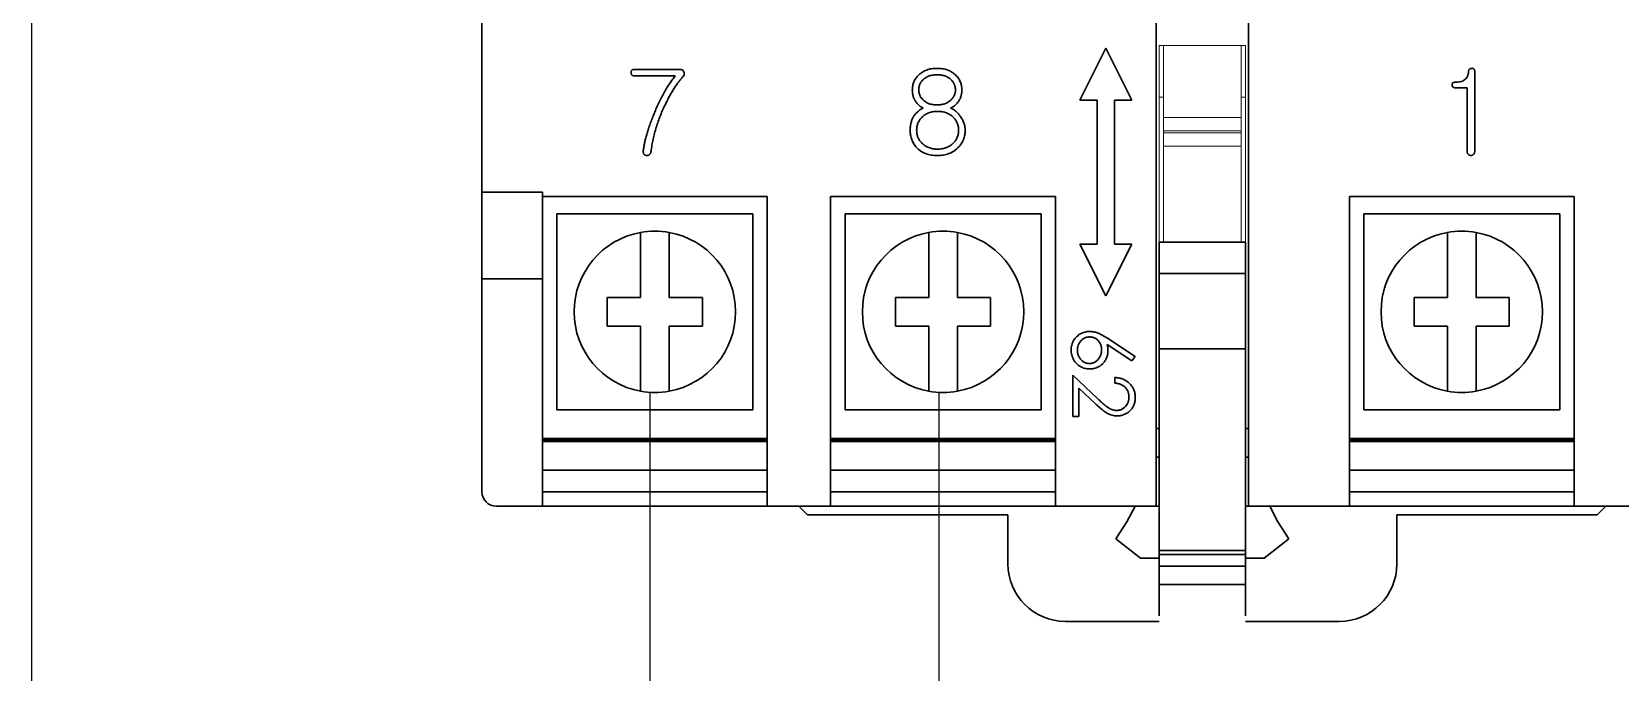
# Model space of a CAD drawing. Header units: millimetres. Extents: x 29 to 409, y 30 to 301.
# Drawn here: x 285.51 to 316.76, y 158.76 to 171.37 of the extents above; entities that cross this region are included whole.
import ezdxf

# ---------------------------------------------------------------- set-up
doc = ezdxf.new("R2010")
doc.units = ezdxf.units.MM
doc.layers.add('Z_OM_OUTLINE', color=7, linetype='Continuous', lineweight=30)
doc.layers.add('Z_OM_THIN_LINE', color=2, linetype='Continuous', lineweight=13)

msp = doc.modelspace()

# ---------------------------------------------------------------- linework, layer by layer
for p, q in [((285.509, 149.516), (285.509, 211.742)), ((297.677, 124.466), (297.677, 164.265)), ((303.363, 152.011), (303.363, 164.265))]:
    msp.add_line(p, q)
at = {"layer": 'Z_OM_OUTLINE'}
for p, q in [((294.366, 168.207), (294.366, 179.321)), ((307.634, 174.9), (307.634, 162.594)), ((309.448, 162.594), (309.448, 174.9)), ((306.642, 171.042), (306.131, 170.022)), ((307.152, 170.022), (306.642, 171.042)), ((298.257, 170.626), (297.365, 170.626)), ((297.365, 170.499), (298.171, 170.499)), ((313.9, 169.013), (313.9, 170.592)), ((306.131, 170.022), (306.471, 170.022)), ((306.471, 170.022), (306.471, 167.187)), ((306.812, 167.187), (306.812, 170.022)), ((306.812, 170.022), (307.152, 170.022)), ((313.509, 170.266), (313.751, 170.266)), ((313.751, 170.266), (313.751, 169.016)), ((294.366, 168.207), (294.366, 166.506)), ((295.557, 168.207), (294.366, 168.207)), ((295.557, 166.506), (295.557, 168.207)), ((299.979, 168.122), (295.557, 168.122)), ((299.979, 162.594), (299.979, 168.122)), ((305.649, 168.122), (301.227, 168.122)), ((301.227, 168.122), (301.227, 162.594)), ((305.649, 162.594), (305.649, 168.122)), ((315.855, 168.122), (311.433, 168.122)), ((311.433, 168.122), (311.433, 162.594)), ((315.855, 162.594), (315.855, 168.122)), ((295.841, 167.782), (295.841, 163.927)), ((295.841, 167.782), (299.697, 167.782)), ((299.697, 167.782), (299.697, 163.927)), ((301.511, 167.782), (301.511, 163.927)), ((301.511, 167.782), (305.367, 167.782)), ((305.367, 167.782), (305.367, 163.927)), ((311.716, 167.782), (311.716, 163.927)), ((311.716, 167.782), (315.572, 167.782)), ((315.572, 167.782), (315.572, 163.927)), ((309.392, 167.228), (307.691, 167.228)), ((307.691, 166.607), (307.691, 167.228)), ((309.392, 166.607), (309.392, 167.228)), ((306.131, 167.187), (306.642, 166.166)), ((306.471, 167.187), (306.131, 167.187)), ((306.642, 166.166), (307.152, 167.187)), ((307.152, 167.187), (306.812, 167.187)), ((297.486, 166.835), (297.486, 166.138)), ((298.053, 166.138), (298.053, 166.835)), ((303.156, 166.835), (303.156, 166.138)), ((303.723, 166.138), (303.723, 166.835)), ((307.691, 166.607), (309.392, 166.607)), ((307.691, 165.128), (307.691, 166.607)), ((309.392, 165.128), (309.392, 166.607)), ((313.361, 166.835), (313.361, 166.138)), ((313.928, 166.138), (313.928, 166.835)), ((294.366, 166.506), (295.557, 166.506)), ((294.366, 162.594), (294.366, 166.506)), ((295.557, 166.506), (295.557, 162.594)), ((296.833, 166.138), (296.833, 165.571)), ((297.486, 166.138), (296.833, 166.138)), ((298.705, 166.138), (298.053, 166.138)), ((298.705, 165.571), (298.705, 166.138)), ((303.156, 166.138), (302.503, 166.138)), ((302.503, 166.138), (302.503, 165.571)), ((304.375, 166.138), (303.723, 166.138)), ((304.375, 165.571), (304.375, 166.138)), ((312.708, 166.138), (312.708, 165.571)), ((313.361, 166.138), (312.708, 166.138)), ((314.58, 166.138), (313.928, 166.138)), ((314.58, 165.571), (314.58, 166.138)), ((296.833, 165.571), (297.486, 165.571)), ((297.486, 165.571), (297.486, 164.874)), ((298.053, 165.571), (298.705, 165.571)), ((298.053, 164.874), (298.053, 165.571)), ((302.503, 165.571), (303.156, 165.571)), ((303.156, 165.571), (303.156, 164.874)), ((303.723, 165.571), (304.375, 165.571)), ((303.723, 164.874), (303.723, 165.571)), ((306.673, 165.333), (307.22, 164.974)), ((312.708, 165.571), (313.361, 165.571)), ((313.361, 165.571), (313.361, 164.874)), ((313.928, 165.571), (314.58, 165.571)), ((313.928, 164.874), (313.928, 165.571)), ((307.155, 164.891), (306.67, 165.209)), ((307.691, 165.128), (309.392, 165.128)), ((307.691, 161.726), (307.691, 165.128)), ((309.392, 161.726), (309.392, 165.128)), ((307.22, 164.974), (307.155, 164.891)), ((305.99, 163.79), (305.99, 164.605)), ((305.99, 164.605), (306.486, 164.14)), ((306.82, 164.451), (306.82, 164.559)), ((306.433, 164.048), (306.113, 164.348)), ((306.113, 164.348), (306.113, 163.79)), ((295.841, 163.927), (299.697, 163.927)), ((301.511, 163.927), (305.367, 163.927)), ((306.113, 163.79), (305.99, 163.79)), ((311.716, 163.927), (315.572, 163.927)), ((307.691, 163.558), (307.634, 163.558)), ((309.448, 163.558), (309.392, 163.558)), ((299.979, 163.36), (295.557, 163.36)), ((299.979, 163.331), (295.557, 163.331)), ((299.979, 163.303), (295.557, 163.303)), ((305.649, 163.361), (301.227, 163.361)), ((305.649, 163.331), (301.227, 163.331)), ((305.649, 163.303), (301.227, 163.303)), ((315.855, 163.361), (311.433, 163.361)), ((315.855, 163.331), (311.433, 163.331)), ((315.855, 163.303), (311.433, 163.303)), ((307.691, 162.991), (307.634, 162.991)), ((309.448, 162.991), (309.392, 162.991)), ((294.366, 162.311), (294.366, 162.594)), ((295.557, 162.736), (299.979, 162.736)), ((295.557, 162.594), (295.557, 162.027)), ((299.979, 162.027), (299.979, 162.594)), ((301.227, 162.736), (305.649, 162.736)), ((301.227, 162.594), (301.227, 162.027)), ((305.649, 162.027), (305.649, 162.594)), ((307.634, 162.594), (307.634, 162.027)), ((309.448, 162.027), (309.448, 162.594)), ((311.433, 162.736), (315.855, 162.736)), ((311.433, 162.594), (311.433, 162.027)), ((315.855, 162.027), (315.855, 162.594)), ((295.557, 162.311), (299.979, 162.311)), ((301.227, 162.311), (305.649, 162.311)), ((311.433, 162.311), (315.855, 162.311)), ((295.557, 162.027), (294.65, 162.027)), ((295.557, 162.027), (299.979, 162.027)), ((301.227, 162.027), (299.979, 162.027)), ((300.603, 162.027), (300.773, 161.857)), ((301.227, 162.027), (305.649, 162.027)), ((307.634, 162.027), (305.649, 162.027)), ((307.634, 162.027), (307.691, 162.027)), ((309.392, 162.027), (309.448, 162.027)), ((311.433, 162.027), (309.448, 162.027)), ((311.433, 162.027), (315.855, 162.027)), ((317.103, 162.027), (315.855, 162.027)), ((316.309, 161.857), (316.479, 162.027)), ((304.714, 161.857), (300.773, 161.857)), ((304.714, 160.893), (304.714, 161.857)), ((307.691, 161.158), (307.691, 161.726)), ((309.392, 161.726), (309.392, 161.158)), ((316.309, 161.857), (312.368, 161.857)), ((312.368, 161.857), (312.368, 160.893)), ((307.322, 161.007), (306.84, 161.385)), ((309.76, 161.007), (310.242, 161.385)), ((307.322, 161.007), (307.691, 161.007)), ((307.691, 161.155), (307.691, 161.158)), ((307.691, 161.155), (309.392, 161.155)), ((307.691, 161.077), (307.691, 161.155)), ((307.691, 161.077), (309.392, 161.077)), ((307.691, 160.849), (307.691, 161.077)), ((309.392, 161.155), (309.392, 161.158)), ((309.392, 161.077), (309.392, 161.155)), ((309.392, 160.849), (309.392, 161.077)), ((309.392, 161.007), (309.76, 161.007)), ((307.691, 160.849), (309.392, 160.849)), ((307.691, 160.488), (307.691, 160.849)), ((309.392, 160.488), (309.392, 160.849)), ((307.691, 160.488), (309.392, 160.488)), ((307.691, 160.287), (307.691, 160.488)), ((309.392, 160.287), (309.392, 160.488)), ((307.691, 159.866), (307.691, 160.287)), ((309.392, 160.287), (309.392, 159.866)), ((307.691, 159.759), (305.848, 159.759)), ((311.234, 159.759), (309.392, 159.759))]:
    msp.add_line(p, q, dxfattribs=at)
at = {"layer": 'Z_OM_OUTLINE', "flags": 128}
for points in [[(306.84, 161.385), (307.057, 161.719), (307.216, 162.027)], [(310.242, 161.385), (310.025, 161.719), (309.866, 162.027)]]:
    msp.add_lwpolyline(points, dxfattribs=at)
at = {"layer": 'Z_OM_OUTLINE'}
for centre, radius, start, end in [((297.769, 165.854), 1.588, 100.2866, 259.7134), ((297.769, 165.854), 1.588, 79.7134, 100.2866), ((297.769, 165.854), 1.588, 280.2866, 79.7134), ((303.439, 165.854), 1.588, 100.2866, 259.7134), ((303.439, 165.854), 1.588, 79.7134, 100.2866), ((303.439, 165.854), 1.588, 280.2866, 79.7134), ((313.644, 165.854), 1.588, 100.2866, 259.7134), ((313.644, 165.854), 1.588, 79.7134, 100.2866), ((313.644, 165.854), 1.588, 280.2866, 79.7134), ((297.769, 165.854), 1.588, 259.7134, 280.2866), ((303.439, 165.854), 1.588, 259.7134, 280.2866), ((313.644, 165.854), 1.588, 259.7134, 280.2866), ((294.65, 162.311), 0.284, 180, 270), ((305.848, 160.893), 1.134, 180, 270), ((311.234, 160.893), 1.134, 270, 0)]:
    msp.add_arc(centre, radius, start, end, dxfattribs=at)
for points, knots in [([(303.321, 170.647), (303.303, 170.647), (303.266, 170.647), (303.214, 170.64), (303.164, 170.63), (303.117, 170.615), (303.072, 170.597), (303.031, 170.574), (302.992, 170.547), (302.968, 170.526), (302.957, 170.515)], [0, 0, 0, 0, 0.139237, 0.271834, 0.399458, 0.523325, 0.643566, 0.762132, 0.880701, 1, 1, 1, 1]), ([(303.685, 170.516), (303.673, 170.527), (303.65, 170.547), (303.611, 170.574), (303.57, 170.597), (303.525, 170.616), (303.478, 170.63), (303.428, 170.64), (303.375, 170.647), (303.339, 170.647), (303.321, 170.647)], [0, 0, 0, 0, 0.118929, 0.236988, 0.355729, 0.476147, 0.599952, 0.727765, 0.860557, 1, 1, 1, 1]), ([(313.841, 170.647), (313.832, 170.647), (313.816, 170.645), (313.796, 170.635), (313.782, 170.617), (313.781, 170.603), (313.78, 170.595)], [0, 0, 0, 0, 0.289521, 0.525828, 0.748892, 1, 1, 1, 1]), ([(313.9, 170.592), (313.899, 170.596), (313.899, 170.605), (313.896, 170.617), (313.892, 170.627), (313.885, 170.635), (313.877, 170.641), (313.866, 170.645), (313.854, 170.648), (313.846, 170.648), (313.841, 170.647)], [0, 0, 0, 0, 0.14554, 0.272646, 0.389851, 0.498221, 0.607282, 0.724967, 0.854805, 1, 1, 1, 1]), ([(297.365, 170.626), (297.36, 170.626), (297.35, 170.626), (297.337, 170.623), (297.326, 170.618), (297.317, 170.611), (297.31, 170.602), (297.305, 170.591), (297.302, 170.578), (297.302, 170.569), (297.302, 170.564)], [0, 0, 0, 0, 0.146872, 0.274046, 0.392094, 0.501517, 0.610941, 0.726033, 0.856377, 1, 1, 1, 1]), ([(297.302, 170.564), (297.302, 170.559), (297.302, 170.549), (297.305, 170.536), (297.31, 170.524), (297.318, 170.515), (297.327, 170.507), (297.338, 170.503), (297.351, 170.5), (297.36, 170.499), (297.365, 170.499)], [0, 0, 0, 0, 0.146952, 0.274546, 0.393011, 0.502052, 0.613079, 0.728635, 0.856229, 1, 1, 1, 1]), ([(298.171, 170.499), (298.151, 170.474), (298.11, 170.422), (298.053, 170.339), (297.997, 170.251), (297.942, 170.157), (297.89, 170.058), (297.839, 169.953), (297.789, 169.843), (297.758, 169.767), (297.742, 169.728)], [0, 0, 0, 0, 0.109394, 0.223035, 0.340932, 0.463483, 0.590172, 0.721843, 0.858474, 1, 1, 1, 1]), ([(297.983, 169.953), (297.997, 169.981), (298.025, 170.037), (298.067, 170.117), (298.11, 170.191), (298.152, 170.26), (298.195, 170.324), (298.237, 170.383), (298.278, 170.436), (298.307, 170.469), (298.321, 170.485)], [0, 0, 0, 0, 0.1506805, 0.2939173, 0.4298201, 0.5582427, 0.6788683, 0.7930208, 0.8997366, 1, 1, 1, 1]), ([(298.341, 170.579), (298.336, 170.586), (298.329, 170.601), (298.309, 170.616), (298.284, 170.625), (298.267, 170.626), (298.257, 170.626)], [0, 0, 0, 0, 0.245729, 0.47855, 0.723821, 1, 1, 1, 1]), ([(298.321, 170.485), (298.327, 170.492), (298.338, 170.506), (298.348, 170.531), (298.349, 170.556), (298.343, 170.571), (298.341, 170.579)], [0, 0, 0, 0, 0.281152, 0.527085, 0.760284, 1, 1, 1, 1]), ([(302.957, 170.515), (302.947, 170.505), (302.928, 170.485), (302.903, 170.452), (302.882, 170.418), (302.864, 170.382), (302.851, 170.344), (302.841, 170.305), (302.836, 170.264), (302.835, 170.237), (302.834, 170.223)], [0, 0, 0, 0, 0.128637, 0.254768, 0.377916, 0.499644, 0.621377, 0.744776, 0.869869, 1, 1, 1, 1]), ([(302.962, 170.224), (302.962, 170.233), (302.962, 170.253), (302.967, 170.282), (302.974, 170.31), (302.983, 170.336), (302.997, 170.361), (303.012, 170.386), (303.031, 170.409), (303.045, 170.423), (303.052, 170.43)], [0, 0, 0, 0, 0.128615, 0.254199, 0.376785, 0.498269, 0.618953, 0.742904, 0.869771, 1, 1, 1, 1]), ([(303.052, 170.43), (303.061, 170.437), (303.078, 170.451), (303.106, 170.47), (303.137, 170.485), (303.169, 170.499), (303.204, 170.508), (303.241, 170.515), (303.279, 170.52), (303.306, 170.52), (303.32, 170.52)], [0, 0, 0, 0, 0.115646, 0.232316, 0.350729, 0.47056, 0.594312, 0.724014, 0.858944, 1, 1, 1, 1]), ([(303.32, 170.52), (303.333, 170.52), (303.36, 170.52), (303.399, 170.515), (303.436, 170.508), (303.471, 170.499), (303.504, 170.485), (303.535, 170.47), (303.563, 170.451), (303.581, 170.437), (303.589, 170.43)], [0, 0, 0, 0, 0.141197, 0.275172, 0.403958, 0.527931, 0.649029, 0.766606, 0.883403, 1, 1, 1, 1]), ([(303.589, 170.43), (303.597, 170.423), (303.611, 170.409), (303.63, 170.386), (303.646, 170.361), (303.66, 170.336), (303.67, 170.31), (303.677, 170.282), (303.682, 170.253), (303.682, 170.233), (303.682, 170.224)], [0, 0, 0, 0, 0.131579, 0.258706, 0.382804, 0.50354, 0.624902, 0.746868, 0.872035, 1, 1, 1, 1]), ([(303.81, 170.224), (303.809, 170.238), (303.808, 170.266), (303.802, 170.306), (303.793, 170.345), (303.779, 170.383), (303.761, 170.419), (303.74, 170.453), (303.715, 170.486), (303.695, 170.506), (303.685, 170.516)], [0, 0, 0, 0, 0.128917, 0.25396, 0.377169, 0.499056, 0.62013, 0.743626, 0.870177, 1, 1, 1, 1]), ([(313.504, 170.372), (313.496, 170.371), (313.483, 170.371), (313.464, 170.36), (313.455, 170.341), (313.455, 170.327), (313.454, 170.319)], [0, 0, 0, 0, 0.272194, 0.49636, 0.721399, 1, 1, 1, 1]), ([(313.696, 170.418), (313.684, 170.411), (313.659, 170.395), (313.614, 170.382), (313.561, 170.373), (313.524, 170.372), (313.504, 170.372)], [0, 0, 0, 0, 0.20942, 0.440535, 0.70366, 1, 1, 1, 1]), ([(313.78, 170.595), (313.779, 170.585), (313.778, 170.566), (313.773, 170.538), (313.765, 170.513), (313.756, 170.49), (313.745, 170.468), (313.731, 170.449), (313.715, 170.432), (313.702, 170.423), (313.696, 170.418)], [0, 0, 0, 0, 0.147436, 0.285065, 0.414169, 0.53719, 0.656218, 0.770789, 0.885069, 1, 1, 1, 1]), ([(302.834, 170.223), (302.835, 170.211), (302.835, 170.188), (302.839, 170.154), (302.845, 170.121), (302.853, 170.09), (302.864, 170.06), (302.877, 170.031), (302.892, 170.004), (302.904, 169.987), (302.911, 169.978)], [0, 0, 0, 0, 0.134934, 0.265306, 0.393305, 0.517035, 0.638974, 0.759094, 0.879322, 1, 1, 1, 1]), ([(303.052, 170.02), (303.045, 170.027), (303.031, 170.04), (303.012, 170.063), (302.997, 170.086), (302.984, 170.111), (302.974, 170.138), (302.967, 170.165), (302.962, 170.194), (302.962, 170.214), (302.962, 170.224)], [0, 0, 0, 0, 0.130305, 0.25602, 0.378604, 0.500306, 0.621462, 0.745082, 0.870301, 1, 1, 1, 1]), ([(303.32, 169.927), (303.306, 169.927), (303.279, 169.927), (303.241, 169.932), (303.204, 169.939), (303.169, 169.949), (303.137, 169.963), (303.106, 169.978), (303.078, 169.997), (303.061, 170.012), (303.052, 170.02)], [0, 0, 0, 0, 0.140564, 0.275153, 0.404403, 0.528034, 0.647877, 0.766401, 0.883295, 1, 1, 1, 1]), ([(303.589, 170.02), (303.581, 170.012), (303.563, 169.997), (303.535, 169.979), (303.504, 169.963), (303.471, 169.949), (303.436, 169.939), (303.399, 169.932), (303.36, 169.927), (303.333, 169.927), (303.32, 169.927)], [0, 0, 0, 0, 0.117628, 0.234647, 0.35234, 0.473443, 0.597298, 0.725642, 0.859288, 1, 1, 1, 1]), ([(303.682, 170.224), (303.682, 170.214), (303.682, 170.194), (303.677, 170.165), (303.67, 170.138), (303.66, 170.111), (303.646, 170.086), (303.63, 170.063), (303.611, 170.04), (303.597, 170.027), (303.589, 170.02)], [0, 0, 0, 0, 0.129031, 0.2538272, 0.3768103, 0.4978429, 0.6195854, 0.7423347, 0.8683251, 1, 1, 1, 1]), ([(303.731, 169.978), (303.738, 169.987), (303.75, 170.004), (303.766, 170.032), (303.78, 170.061), (303.79, 170.091), (303.799, 170.123), (303.805, 170.155), (303.809, 170.189), (303.809, 170.212), (303.81, 170.224)], [0, 0, 0, 0, 0.121565, 0.243744, 0.365204, 0.486262, 0.610647, 0.73648, 0.86604, 1, 1, 1, 1]), ([(313.454, 170.319), (313.455, 170.311), (313.457, 170.297), (313.468, 170.278), (313.487, 170.267), (313.502, 170.266), (313.509, 170.266)], [0, 0, 0, 0, 0.273372, 0.501306, 0.728495, 1, 1, 1, 1]), ([(297.742, 169.728), (297.729, 169.695), (297.703, 169.629), (297.668, 169.532), (297.637, 169.438), (297.609, 169.348), (297.586, 169.262), (297.567, 169.18), (297.552, 169.101), (297.544, 169.05), (297.54, 169.025)], [0, 0, 0, 0, 0.147505, 0.288198, 0.422849, 0.550695, 0.672276, 0.78728, 0.896735, 1, 1, 1, 1]), ([(297.695, 169.016), (297.7, 169.055), (297.711, 169.134), (297.734, 169.252), (297.762, 169.37), (297.795, 169.487), (297.834, 169.604), (297.878, 169.721), (297.927, 169.838), (297.964, 169.914), (297.983, 169.953)], [0, 0, 0, 0, 0.1213005, 0.2428319, 0.3655671, 0.4892501, 0.6142885, 0.7412412, 0.8694508, 1, 1, 1, 1]), ([(303.049, 169.867), (303.029, 169.855), (302.99, 169.833), (302.937, 169.791), (302.891, 169.744), (302.867, 169.708), (302.855, 169.691)], [0, 0, 0, 0, 0.260674, 0.512287, 0.756948, 1, 1, 1, 1]), ([(302.911, 169.978), (302.92, 169.966), (302.94, 169.942), (302.973, 169.911), (303.009, 169.885), (303.036, 169.873), (303.049, 169.867)], [0, 0, 0, 0, 0.263995, 0.514148, 0.758772, 1, 1, 1, 1]), ([(303.024, 169.684), (303.034, 169.694), (303.053, 169.712), (303.086, 169.735), (303.12, 169.755), (303.158, 169.772), (303.198, 169.784), (303.24, 169.793), (303.285, 169.799), (303.316, 169.799), (303.332, 169.8)], [0, 0, 0, 0, 0.1194366, 0.2367802, 0.3554124, 0.4753355, 0.5988128, 0.7271397, 0.8606162, 1, 1, 1, 1]), ([(303.332, 169.8), (303.347, 169.799), (303.378, 169.799), (303.422, 169.793), (303.464, 169.784), (303.504, 169.771), (303.541, 169.755), (303.576, 169.735), (303.61, 169.712), (303.629, 169.694), (303.639, 169.684)], [0, 0, 0, 0, 0.138625, 0.270366, 0.397937, 0.520676, 0.641691, 0.760514, 0.879644, 1, 1, 1, 1]), ([(303.588, 169.867), (303.602, 169.873), (303.629, 169.885), (303.666, 169.911), (303.701, 169.942), (303.721, 169.966), (303.731, 169.978)], [0, 0, 0, 0, 0.243251, 0.487828, 0.738731, 1, 1, 1, 1]), ([(303.781, 169.698), (303.768, 169.716), (303.743, 169.752), (303.697, 169.798), (303.646, 169.838), (303.608, 169.857), (303.588, 169.867)], [0, 0, 0, 0, 0.256061, 0.504936, 0.75055, 1, 1, 1, 1]), ([(302.855, 169.691), (302.845, 169.671), (302.825, 169.631), (302.806, 169.567), (302.794, 169.499), (302.793, 169.452), (302.792, 169.428)], [0, 0, 0, 0, 0.2410229, 0.4852633, 0.7369455, 1, 1, 1, 1]), ([(302.792, 169.428), (302.792, 169.412), (302.793, 169.38), (302.799, 169.332), (302.809, 169.287), (302.823, 169.243), (302.841, 169.2), (302.863, 169.16), (302.889, 169.122), (302.909, 169.098), (302.919, 169.086)], [0, 0, 0, 0, 0.131321, 0.259102, 0.383441, 0.50625, 0.628601, 0.750798, 0.873994, 1, 1, 1, 1]), ([(302.919, 169.428), (302.92, 169.44), (302.92, 169.465), (302.925, 169.501), (302.933, 169.535), (302.945, 169.568), (302.959, 169.6), (302.978, 169.63), (302.999, 169.658), (303.016, 169.676), (303.024, 169.684)], [0, 0, 0, 0, 0.131498, 0.25826, 0.382344, 0.504419, 0.626133, 0.748755, 0.872451, 1, 1, 1, 1]), ([(303.024, 169.173), (303.016, 169.182), (302.999, 169.199), (302.978, 169.227), (302.959, 169.257), (302.945, 169.288), (302.933, 169.321), (302.925, 169.355), (302.92, 169.391), (302.92, 169.415), (302.919, 169.428)], [0, 0, 0, 0, 0.128399, 0.25292, 0.375362, 0.496827, 0.619715, 0.742347, 0.868794, 1, 1, 1, 1]), ([(303.639, 169.684), (303.648, 169.676), (303.664, 169.658), (303.686, 169.63), (303.705, 169.6), (303.72, 169.568), (303.732, 169.535), (303.74, 169.501), (303.745, 169.465), (303.746, 169.44), (303.746, 169.428)], [0, 0, 0, 0, 0.128608, 0.252507, 0.375242, 0.496957, 0.61893, 0.74278, 0.869032, 1, 1, 1, 1]), ([(303.746, 169.428), (303.746, 169.415), (303.745, 169.391), (303.74, 169.355), (303.732, 169.321), (303.72, 169.288), (303.705, 169.257), (303.686, 169.227), (303.664, 169.199), (303.648, 169.182), (303.639, 169.173)], [0, 0, 0, 0, 0.130672, 0.256605, 0.37901, 0.501791, 0.623261, 0.745821, 0.87054, 1, 1, 1, 1]), ([(303.733, 169.086), (303.745, 169.098), (303.767, 169.122), (303.795, 169.161), (303.819, 169.201), (303.839, 169.244), (303.854, 169.287), (303.865, 169.333), (303.872, 169.381), (303.873, 169.413), (303.873, 169.43)], [0, 0, 0, 0, 0.128741, 0.25436, 0.377596, 0.499417, 0.62131, 0.744744, 0.870238, 1, 1, 1, 1]), ([(303.873, 169.43), (303.873, 169.442), (303.872, 169.466), (303.868, 169.502), (303.861, 169.537), (303.85, 169.571), (303.837, 169.604), (303.821, 169.636), (303.803, 169.668), (303.788, 169.688), (303.781, 169.698)], [0, 0, 0, 0, 0.126412, 0.2502, 0.373405, 0.495837, 0.619106, 0.743399, 0.870633, 1, 1, 1, 1]), ([(302.919, 169.086), (302.932, 169.074), (302.958, 169.049), (303.001, 169.017), (303.048, 168.99), (303.097, 168.969), (303.15, 168.951), (303.206, 168.939), (303.264, 168.932), (303.305, 168.931), (303.325, 168.93)], [0, 0, 0, 0, 0.120618, 0.24036, 0.359192, 0.47994, 0.603188, 0.729927, 0.862085, 1, 1, 1, 1]), ([(303.332, 169.058), (303.316, 169.058), (303.285, 169.058), (303.24, 169.064), (303.198, 169.073), (303.158, 169.086), (303.12, 169.102), (303.086, 169.122), (303.053, 169.145), (303.034, 169.164), (303.024, 169.173)], [0, 0, 0, 0, 0.139384, 0.27286, 0.401187, 0.524665, 0.644588, 0.76322, 0.880563, 1, 1, 1, 1]), ([(303.325, 168.93), (303.346, 168.931), (303.386, 168.932), (303.446, 168.939), (303.502, 168.951), (303.555, 168.969), (303.604, 168.99), (303.651, 169.018), (303.694, 169.049), (303.72, 169.074), (303.733, 169.086)], [0, 0, 0, 0, 0.1380314, 0.2703266, 0.3979368, 0.5206302, 0.6415097, 0.760177, 0.8793795, 1, 1, 1, 1]), ([(303.639, 169.173), (303.629, 169.164), (303.61, 169.145), (303.576, 169.122), (303.541, 169.102), (303.504, 169.086), (303.464, 169.073), (303.422, 169.064), (303.378, 169.058), (303.347, 169.058), (303.332, 169.058)], [0, 0, 0, 0, 0.120356, 0.239486, 0.358309, 0.479324, 0.602063, 0.729634, 0.861375, 1, 1, 1, 1]), ([(297.54, 169.025), (297.54, 169.018), (297.538, 169.006), (297.54, 168.988), (297.545, 168.972), (297.551, 168.962), (297.554, 168.957)], [0, 0, 0, 0, 0.27248, 0.526313, 0.763133, 1, 1, 1, 1]), ([(297.554, 168.957), (297.557, 168.953), (297.564, 168.946), (297.577, 168.938), (297.59, 168.932), (297.6, 168.931), (297.605, 168.93)], [0, 0, 0, 0, 0.255678, 0.500981, 0.745779, 1, 1, 1, 1]), ([(297.605, 168.93), (297.61, 168.93), (297.62, 168.93), (297.635, 168.933), (297.649, 168.939), (297.657, 168.945), (297.661, 168.948)], [0, 0, 0, 0, 0.2533749, 0.4953006, 0.741882, 1, 1, 1, 1]), ([(297.661, 168.948), (297.665, 168.953), (297.674, 168.962), (297.684, 168.978), (297.691, 168.996), (297.693, 169.009), (297.695, 169.016)], [0, 0, 0, 0, 0.238218, 0.480118, 0.730038, 1, 1, 1, 1]), ([(313.751, 169.016), (313.751, 169.01), (313.752, 168.998), (313.756, 168.981), (313.763, 168.966), (313.77, 168.957), (313.773, 168.953)], [0, 0, 0, 0, 0.268935, 0.519703, 0.761882, 1, 1, 1, 1]), ([(313.773, 168.953), (313.776, 168.95), (313.784, 168.944), (313.797, 168.937), (313.811, 168.932), (313.82, 168.931), (313.825, 168.93)], [0, 0, 0, 0, 0.246445, 0.490195, 0.741495, 1, 1, 1, 1]), ([(313.825, 168.93), (313.83, 168.931), (313.839, 168.931), (313.853, 168.936), (313.865, 168.943), (313.872, 168.949), (313.876, 168.953)], [0, 0, 0, 0, 0.2474032, 0.4884706, 0.7379499, 1, 1, 1, 1]), ([(313.876, 168.953), (313.879, 168.957), (313.886, 168.965), (313.894, 168.979), (313.899, 168.995), (313.899, 169.007), (313.9, 169.013)], [0, 0, 0, 0, 0.240052, 0.478191, 0.730303, 1, 1, 1, 1]), ([(297.486, 167.416), (297.486, 167.415), (297.486, 167.411), (297.486, 167.359), (297.486, 167.241), (297.486, 167.079), (297.486, 166.935), (297.486, 166.853), (297.486, 166.835)], [0, 0, 0, 0, 0.097073, 0.305417, 0.514403, 0.725608, 0.940944, 1, 1, 1, 1]), ([(298.053, 166.835), (298.053, 166.856), (298.053, 166.946), (298.053, 167.101), (298.053, 167.266), (298.053, 167.377), (298.053, 167.414), (298.053, 167.416), (298.053, 167.416)], [0, 0, 0, 0, 0.069792, 0.302406, 0.524274, 0.739225, 0.950123, 1, 1, 1, 1]), ([(303.156, 167.416), (303.156, 167.415), (303.156, 167.411), (303.156, 167.359), (303.156, 167.241), (303.156, 167.079), (303.156, 166.935), (303.156, 166.853), (303.156, 166.835)], [0, 0, 0, 0, 0.097073, 0.305417, 0.514403, 0.725608, 0.940944, 1, 1, 1, 1]), ([(303.723, 166.835), (303.723, 166.856), (303.723, 166.946), (303.723, 167.101), (303.723, 167.266), (303.723, 167.377), (303.723, 167.414), (303.723, 167.416), (303.723, 167.416)], [0, 0, 0, 0, 0.069792, 0.302406, 0.524274, 0.739225, 0.950123, 1, 1, 1, 1]), ([(313.361, 167.416), (313.361, 167.415), (313.361, 167.411), (313.361, 167.359), (313.361, 167.241), (313.361, 167.079), (313.361, 166.935), (313.361, 166.853), (313.361, 166.835)], [0, 0, 0, 0, 0.097073, 0.305417, 0.514403, 0.725608, 0.940944, 1, 1, 1, 1]), ([(313.928, 166.835), (313.928, 166.856), (313.928, 166.946), (313.928, 167.101), (313.928, 167.266), (313.928, 167.377), (313.928, 167.414), (313.928, 167.416), (313.928, 167.416)], [0, 0, 0, 0, 0.069792, 0.302406, 0.524274, 0.739225, 0.950123, 1, 1, 1, 1]), ([(305.959, 165.103), (305.959, 165.119), (305.96, 165.151), (305.97, 165.198), (305.985, 165.244), (306.005, 165.287), (306.032, 165.327), (306.063, 165.362), (306.099, 165.394), (306.14, 165.42), (306.183, 165.441), (306.229, 165.456), (306.276, 165.465), (306.308, 165.466), (306.324, 165.467)], [0, 0, 0, 0, 0.084339, 0.167061, 0.249579, 0.33294, 0.416119, 0.49776, 0.580626, 0.664858, 0.749533, 0.832448, 0.915661, 1, 1, 1, 1]), ([(306.32, 165.359), (306.312, 165.359), (306.296, 165.358), (306.272, 165.355), (306.25, 165.349), (306.228, 165.34), (306.208, 165.329), (306.188, 165.316), (306.169, 165.301), (306.151, 165.283), (306.135, 165.263), (306.121, 165.243), (306.109, 165.221), (306.099, 165.198), (306.091, 165.174), (306.086, 165.15), (306.083, 165.124), (306.082, 165.106), (306.082, 165.098)], [0, 0, 0, 0, 0.061846, 0.121875, 0.180772, 0.239261, 0.298623, 0.358671, 0.420767, 0.485205, 0.550356, 0.613636, 0.676603, 0.739323, 0.802186, 0.866731, 0.932045, 1, 1, 1, 1]), ([(306.559, 165.107), (306.559, 165.116), (306.558, 165.134), (306.555, 165.16), (306.549, 165.185), (306.542, 165.209), (306.532, 165.231), (306.52, 165.252), (306.506, 165.271), (306.489, 165.289), (306.472, 165.306), (306.453, 165.32), (306.433, 165.332), (306.412, 165.342), (306.39, 165.35), (306.368, 165.355), (306.344, 165.358), (306.328, 165.359), (306.32, 165.359)], [0, 0, 0, 0, 0.0705963, 0.1385093, 0.2038019, 0.2669942, 0.3290589, 0.3911391, 0.453136, 0.5157686, 0.5779443, 0.6389453, 0.6983635, 0.7573063, 0.8164016, 0.8762722, 0.9368198, 1, 1, 1, 1]), ([(306.324, 165.467), (306.337, 165.466), (306.362, 165.465), (306.4, 165.46), (306.439, 165.45), (306.472, 165.44), (306.5, 165.43), (306.521, 165.42), (306.544, 165.409), (306.568, 165.396), (306.593, 165.383), (306.618, 165.367), (306.646, 165.351), (306.664, 165.339), (306.673, 165.333)], [0, 0, 0, 0, 0.097806, 0.199612, 0.305296, 0.415817, 0.474241, 0.537287, 0.603386, 0.674311, 0.74953, 0.828608, 0.912043, 1, 1, 1, 1]), ([(306.326, 164.728), (306.31, 164.729), (306.277, 164.73), (306.228, 164.739), (306.183, 164.754), (306.14, 164.775), (306.1, 164.802), (306.064, 164.834), (306.033, 164.871), (306.007, 164.913), (305.986, 164.957), (305.97, 165.005), (305.961, 165.053), (305.959, 165.087), (305.959, 165.103)], [0, 0, 0, 0, 0.085993, 0.169113, 0.250536, 0.331896, 0.41356, 0.494112, 0.576294, 0.660703, 0.74612, 0.83001, 0.914417, 1, 1, 1, 1]), ([(306.082, 165.098), (306.082, 165.089), (306.083, 165.071), (306.086, 165.045), (306.091, 165.021), (306.099, 164.997), (306.109, 164.974), (306.121, 164.952), (306.135, 164.932), (306.151, 164.912), (306.169, 164.894), (306.188, 164.879), (306.207, 164.865), (306.228, 164.855), (306.25, 164.846), (306.272, 164.84), (306.296, 164.837), (306.312, 164.836), (306.32, 164.836)], [0, 0, 0, 0, 0.067943, 0.133246, 0.19778, 0.260632, 0.323341, 0.386297, 0.450071, 0.51521, 0.579637, 0.641333, 0.701709, 0.76078, 0.819259, 0.878146, 0.938165, 1, 1, 1, 1]), ([(306.32, 164.836), (306.328, 164.836), (306.344, 164.836), (306.368, 164.841), (306.391, 164.846), (306.412, 164.856), (306.433, 164.867), (306.453, 164.881), (306.472, 164.897), (306.49, 164.915), (306.506, 164.935), (306.52, 164.957), (306.532, 164.979), (306.542, 165.003), (306.549, 165.027), (306.555, 165.053), (306.558, 165.08), (306.559, 165.098), (306.559, 165.107)], [0, 0, 0, 0, 0.061145, 0.120007, 0.178246, 0.236508, 0.294903, 0.354696, 0.416717, 0.480659, 0.545834, 0.609768, 0.672988, 0.73581, 0.799817, 0.86476, 0.93108, 1, 1, 1, 1]), ([(306.682, 165.084), (306.682, 165.072), (306.681, 165.048), (306.676, 165.013), (306.668, 164.979), (306.657, 164.947), (306.642, 164.916), (306.625, 164.886), (306.603, 164.858), (306.58, 164.831), (306.553, 164.807), (306.525, 164.786), (306.496, 164.768), (306.465, 164.754), (306.432, 164.742), (306.398, 164.734), (306.363, 164.729), (306.339, 164.729), (306.326, 164.728)], [0, 0, 0, 0, 0.065232, 0.128407, 0.19007, 0.250947, 0.311551, 0.372869, 0.435031, 0.49908, 0.5631, 0.62552, 0.686691, 0.747683, 0.80856, 0.87074, 0.93434, 1, 1, 1, 1]), ([(306.67, 165.209), (306.674, 165.187), (306.68, 165.146), (306.681, 165.105), (306.682, 165.084)], [0, 0, 0, 0, 0.512659, 1, 1, 1, 1]), ([(297.486, 164.874), (297.486, 164.823), (297.486, 164.704), (297.486, 164.532), (297.486, 164.396), (297.486, 164.309), (297.486, 164.298), (297.486, 164.292)], [0, 0, 0, 0, 0.168651, 0.396242, 0.614757, 0.799387, 1, 1, 1, 1]), ([(298.053, 164.292), (298.053, 164.292), (298.053, 164.293), (298.053, 164.316), (298.053, 164.403), (298.053, 164.546), (298.053, 164.711), (298.053, 164.824), (298.053, 164.874)], [0, 0, 0, 0, 0.0255, 0.200841, 0.411603, 0.62228, 0.835316, 1, 1, 1, 1]), ([(303.156, 164.874), (303.156, 164.823), (303.156, 164.704), (303.156, 164.532), (303.156, 164.396), (303.156, 164.309), (303.156, 164.298), (303.156, 164.292)], [0, 0, 0, 0, 0.168651, 0.396242, 0.614757, 0.799387, 1, 1, 1, 1]), ([(303.723, 164.292), (303.723, 164.292), (303.723, 164.293), (303.723, 164.316), (303.723, 164.403), (303.723, 164.546), (303.723, 164.711), (303.723, 164.824), (303.723, 164.874)], [0, 0, 0, 0, 0.0255, 0.200841, 0.411603, 0.62228, 0.835316, 1, 1, 1, 1]), ([(313.361, 164.874), (313.361, 164.823), (313.361, 164.704), (313.361, 164.532), (313.361, 164.396), (313.361, 164.309), (313.361, 164.298), (313.361, 164.292)], [0, 0, 0, 0, 0.168651, 0.396242, 0.614757, 0.799387, 1, 1, 1, 1]), ([(313.928, 164.292), (313.928, 164.292), (313.928, 164.293), (313.928, 164.316), (313.928, 164.403), (313.928, 164.546), (313.928, 164.711), (313.928, 164.824), (313.928, 164.874)], [0, 0, 0, 0, 0.0255, 0.200841, 0.411603, 0.62228, 0.835316, 1, 1, 1, 1]), ([(306.82, 164.559), (306.835, 164.558), (306.863, 164.557), (306.904, 164.55), (306.943, 164.541), (306.98, 164.528), (307.015, 164.512), (307.048, 164.492), (307.079, 164.469), (307.108, 164.443), (307.135, 164.415), (307.158, 164.384), (307.177, 164.352), (307.193, 164.318), (307.205, 164.283), (307.214, 164.246), (307.22, 164.207), (307.22, 164.181), (307.22, 164.168)], [0, 0, 0, 0, 0.068799, 0.135118, 0.199001, 0.261934, 0.323531, 0.385435, 0.447216, 0.510018, 0.572511, 0.633364, 0.693217, 0.752555, 0.812558, 0.873261, 0.935543, 1, 1, 1, 1]), ([(307.097, 164.173), (307.097, 164.183), (307.097, 164.201), (307.093, 164.228), (307.088, 164.254), (307.079, 164.278), (307.07, 164.302), (307.057, 164.324), (307.042, 164.345), (307.025, 164.365), (307.006, 164.383), (306.985, 164.399), (306.962, 164.413), (306.937, 164.425), (306.91, 164.434), (306.882, 164.442), (306.852, 164.448), (306.831, 164.45), (306.82, 164.451)], [0, 0, 0, 0, 0.064442, 0.126553, 0.186779, 0.245944, 0.30411, 0.361785, 0.420255, 0.479943, 0.540286, 0.600712, 0.661962, 0.724472, 0.788881, 0.856306, 0.926348, 1, 1, 1, 1]), ([(306.486, 164.14), (306.498, 164.128), (306.521, 164.107), (306.554, 164.076), (306.585, 164.048), (306.613, 164.024), (306.639, 164.002), (306.663, 163.984), (306.684, 163.968), (306.709, 163.952), (306.74, 163.936), (306.777, 163.923), (306.815, 163.914), (306.841, 163.913), (306.854, 163.913)], [0, 0, 0, 0, 0.110794, 0.212813, 0.306078, 0.390617, 0.467233, 0.534451, 0.593867, 0.644833, 0.736221, 0.825037, 0.911992, 1, 1, 1, 1]), ([(306.854, 163.913), (306.862, 163.913), (306.878, 163.913), (306.902, 163.917), (306.925, 163.923), (306.947, 163.931), (306.968, 163.942), (306.988, 163.955), (307.008, 163.97), (307.026, 163.988), (307.042, 164.007), (307.057, 164.028), (307.07, 164.049), (307.08, 164.072), (307.088, 164.096), (307.093, 164.121), (307.097, 164.147), (307.097, 164.164), (307.097, 164.173)], [0, 0, 0, 0, 0.061969, 0.122129, 0.180999, 0.240162, 0.299865, 0.359951, 0.421742, 0.486546, 0.551508, 0.614995, 0.67724, 0.739715, 0.803039, 0.866487, 0.931969, 1, 1, 1, 1]), ([(307.22, 164.168), (307.22, 164.154), (307.22, 164.129), (307.214, 164.091), (307.206, 164.055), (307.194, 164.021), (307.179, 163.989), (307.161, 163.959), (307.14, 163.931), (307.115, 163.905), (307.088, 163.881), (307.059, 163.861), (307.029, 163.844), (306.999, 163.83), (306.967, 163.819), (306.933, 163.811), (306.899, 163.806), (306.876, 163.805), (306.864, 163.805)], [0, 0, 0, 0, 0.06948, 0.136525, 0.200801, 0.263983, 0.325711, 0.387271, 0.449493, 0.512955, 0.576266, 0.637575, 0.697901, 0.757558, 0.816588, 0.876646, 0.937286, 1, 1, 1, 1]), ([(306.864, 163.805), (306.847, 163.806), (306.814, 163.807), (306.765, 163.817), (306.718, 163.832), (306.68, 163.851), (306.649, 163.869), (306.624, 163.886), (306.597, 163.906), (306.568, 163.928), (306.537, 163.954), (306.504, 163.983), (306.469, 164.014), (306.445, 164.036), (306.433, 164.048)], [0, 0, 0, 0, 0.098701, 0.195671, 0.29242, 0.391339, 0.444459, 0.504225, 0.570348, 0.642914, 0.72229, 0.807923, 0.90047, 1, 1, 1, 1])]:
    msp.add_open_spline(points, degree=3, knots=knots, dxfattribs=at)
at = {"layer": 'Z_OM_THIN_LINE'}
for p, q in [((307.691, 167.228), (307.691, 171.099)), ((307.691, 171.099), (309.392, 171.099)), ((307.776, 171.099), (307.776, 169.682)), ((309.306, 169.682), (309.306, 171.099)), ((309.392, 171.099), (309.392, 167.228)), ((307.691, 170.079), (307.776, 170.079)), ((309.306, 170.079), (309.392, 170.079)), ((309.306, 169.682), (307.776, 169.682)), ((307.776, 169.682), (307.776, 169.419)), ((307.776, 169.377), (307.776, 169.419)), ((307.776, 169.419), (309.306, 169.419)), ((309.306, 169.682), (309.306, 169.419)), ((309.306, 169.419), (309.306, 169.377)), ((309.306, 169.377), (307.776, 169.377)), ((307.776, 169.377), (307.776, 169.115)), ((309.306, 169.115), (307.776, 169.115)), ((307.776, 169.115), (307.776, 167.228)), ((309.306, 169.377), (309.306, 169.115)), ((309.306, 167.228), (309.306, 169.115))]:
    msp.add_line(p, q, dxfattribs=at)

doc.saveas('drawing.dxf')
